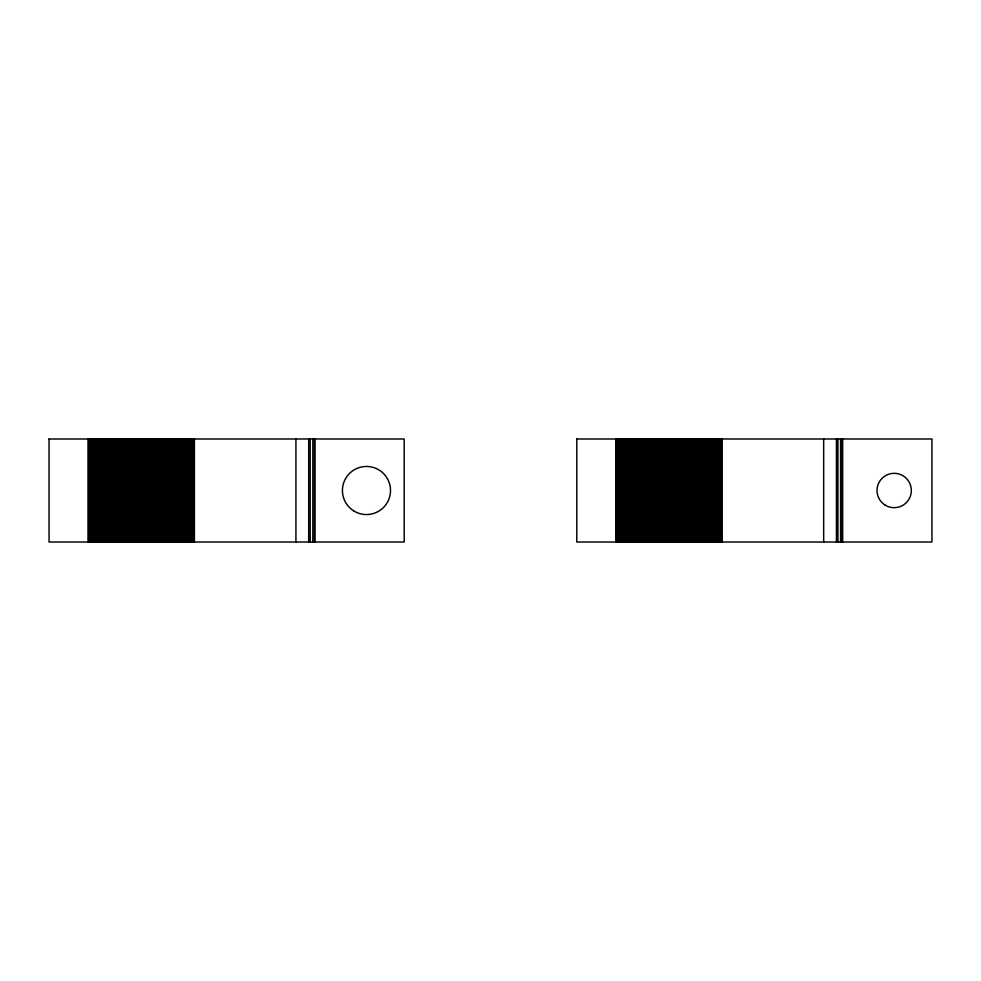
<?xml version="1.0" encoding="UTF-8"?>
<svg xmlns="http://www.w3.org/2000/svg" width="981" height="981" viewBox="0 0 981 981"><rect width="100%" height="100%" fill="white"/><g stroke="black" fill="none" stroke-linecap="round" stroke-linejoin="round"><path stroke-width="1.47" d="M88.008 542.015L88.008 438.998M89.112 542.015L89.112 438.998M90.203 542.015L90.203 438.998M91.307 542.015L91.307 438.998M92.398 542.015L92.398 438.998M93.489 542.015L93.489 438.998M94.581 542.015L94.581 438.998M95.672 542.015L95.672 438.998M96.763 542.015L96.763 438.998M97.842 542.015L97.842 438.998M98.934 542.015L98.934 438.998M100.013 542.015L100.013 438.998M101.092 542.015L101.092 438.998M102.171 542.015L102.171 438.998M103.238 542.015L103.238 438.998M104.317 542.015L104.317 438.998M105.384 542.015L105.384 438.998M106.451 542.015L106.451 438.998M107.518 542.015L107.518 438.998M108.584 542.015L108.584 438.998M109.651 542.015L109.651 438.998M110.706 542.015L110.706 438.998M111.76 542.015L111.76 438.998M112.815 542.015L112.815 438.998M113.87 542.015L113.87 438.998M114.912 542.015L114.912 438.998M115.966 542.015L115.966 438.998M117.009 542.015L117.009 438.998M118.051 542.015L118.051 438.998M119.093 542.015L119.093 438.998M120.136 542.015L120.136 438.998M121.166 542.015L121.166 438.998M122.196 542.015L122.196 438.998M123.226 542.015L123.226 438.998M124.256 542.015L124.256 438.998M125.286 542.015L125.286 438.998M126.304 542.015L126.304 438.998M127.334 542.015L127.334 438.998M128.352 542.015L128.352 438.998M129.369 542.015L129.369 438.998M130.375 542.015L130.375 438.998M131.393 542.015L131.393 438.998M132.398 542.015L132.398 438.998M133.404 542.015L133.404 438.998M134.409 542.015L134.409 438.998M135.415 542.015L135.415 438.998M136.408 542.015L136.408 438.998M137.401 542.015L137.401 438.998M138.395 542.015L138.395 438.998M139.388 542.015L139.388 438.998M140.369 542.015L140.369 438.998M141.362 542.015L141.362 438.998M142.343 542.015L142.343 438.998M143.324 542.015L143.324 438.998M144.305 542.015L144.305 438.998M145.274 542.015L145.274 438.998M146.243 542.015L146.243 438.998M147.211 542.015L147.211 438.998M148.18 542.015L148.18 438.998M149.149 542.015L149.149 438.998M150.105 542.015L150.105 438.998M151.062 542.015L151.062 438.998M152.018 542.015L152.018 438.998M152.975 542.015L152.975 438.998M153.919 542.015L153.919 438.998M154.875 542.015L154.875 438.998M155.82 542.015L155.82 438.998M156.752 542.015L156.752 438.998M157.696 542.015L157.696 438.998M158.628 542.015L158.628 438.998M159.56 542.015L159.56 438.998M160.492 542.015L160.492 438.998M161.424 542.015L161.424 438.985M162.343 542.015L162.343 438.985M163.263 542.015L163.263 438.985M164.183 542.015L164.183 438.985M165.102 542.015L165.102 438.985M166.01 542.015L166.01 438.985M166.917 542.015L166.917 438.985M167.825 542.015L167.825 438.985M168.732 542.015L168.732 438.985M169.627 542.015L169.627 438.985M170.535 542.015L170.535 438.985M171.43 542.015L171.43 438.985M172.313 542.015L172.313 438.985M173.208 542.015L173.208 438.985M174.091 542.015L174.091 438.985M174.974 542.015L174.974 438.985M175.857 542.015L175.857 438.985M176.727 542.015L176.727 438.985M177.598 542.015L177.598 438.985M178.468 542.015L178.468 438.985M179.339 542.015L179.339 438.985M180.197 542.015L180.197 438.985M181.068 542.015L181.068 438.985M181.926 542.015L181.926 438.985M182.773 542.015L182.773 438.985M183.631 542.015L183.631 438.985M184.477 542.003L184.477 438.985M185.323 542.003L185.323 438.985M186.157 542.003L186.157 438.985M187.003 542.003L187.003 438.985M187.837 542.003L187.837 438.985M188.671 542.003L188.671 438.985M189.505 542.003L189.505 438.985M190.326 542.003L190.326 438.985M191.148 542.003L191.148 438.985M191.969 542.003L191.969 438.985M192.779 542.003L192.779 438.985M193.6 542.003L193.6 438.985M194.41 542.003L194.41 438.985M295.931 542.003L295.931 438.985M308.684 542.003L308.684 438.985M310.192 542.003L310.192 438.985M312.816 542.003L312.816 438.985M314.386 542.003L314.386 438.985M314.938 542.003L314.938 438.985M615.749 542.015L615.749 438.998M616.853 542.015L616.853 438.998M617.944 542.015L617.944 438.998M619.048 542.015L619.048 438.998M620.139 542.015L620.139 438.998M621.231 542.015L621.231 438.998M622.322 542.015L622.322 438.998M623.413 542.015L623.413 438.998M624.505 542.015L624.505 438.998M625.596 542.015L625.596 438.998M626.675 542.015L626.675 438.998M627.754 542.015L627.754 438.998M628.833 542.015L628.833 438.998M629.912 542.015L629.912 438.998M630.991 542.015L630.991 438.998M632.058 542.015L632.058 438.998M633.125 542.015L633.125 438.998M634.192 542.015L634.192 438.998M635.259 542.015L635.259 438.998M636.326 542.015L636.326 438.998M637.392 542.015L637.392 438.998M638.447 542.015L638.447 438.998M639.502 542.015L639.502 438.998M640.556 542.015L640.556 438.998M641.611 542.015L641.611 438.998M642.665 542.015L642.665 438.998M643.708 542.015L643.708 438.998M644.75 542.015L644.75 438.998M645.792 542.015L645.792 438.998M646.835 542.015L646.835 438.998M647.877 542.015L647.877 438.998M648.907 542.015L648.907 438.998M649.937 542.015L649.937 438.998M650.979 542.015L650.979 438.998M651.997 542.015L651.997 438.998M653.027 542.015L653.027 438.998M654.057 542.015L654.057 438.998M655.075 542.015L655.075 438.998M656.093 542.015L656.093 438.998M657.111 542.015L657.111 438.998M658.116 542.015L658.116 438.998M659.134 542.015L659.134 438.998M660.139 542.015L660.139 438.998M661.145 542.015L661.145 438.998M662.15 542.015L662.15 438.998M663.156 542.015L663.156 438.998M664.149 542.015L664.149 438.998M665.143 542.015L665.143 438.998M666.136 542.015L666.136 438.998M667.129 542.015L667.129 438.998M668.122 542.015L668.122 438.998M669.103 542.015L669.103 438.998M670.084 542.015L670.084 438.998M671.065 542.015L671.065 438.998M672.046 542.015L672.046 438.998M673.015 542.015L673.015 438.998M673.984 542.015L673.984 438.998M674.953 542.015L674.953 438.998M675.921 542.015L675.921 438.998M676.89 542.015L676.89 438.998M677.846 542.015L677.846 438.998M678.803 542.015L678.803 438.998M679.759 542.015L679.759 438.998M680.716 542.015L680.716 438.998M681.66 542.015L681.66 438.998M682.617 542.015L682.617 438.998M683.561 542.015L683.561 438.998M684.493 542.015L684.493 438.998M685.437 542.015L685.437 438.998M686.369 542.015L686.369 438.985M687.301 542.015L687.301 438.985M688.233 542.015L688.233 438.985M689.165 542.015L689.165 438.985M690.084 542.015L690.084 438.985M691.004 542.015L691.004 438.985M691.924 542.015L691.924 438.985M692.844 542.015L692.844 438.985M693.751 542.015L693.751 438.985M694.658 542.015L694.658 438.985M695.566 542.015L695.566 438.985M696.473 542.015L696.473 438.985M697.368 542.015L697.368 438.985M698.276 542.015L698.276 438.985M699.171 542.015L699.171 438.985M700.054 542.015L700.054 438.985M700.949 542.015L700.949 438.985M701.832 542.015L701.832 438.985M702.715 542.015L702.715 438.985M703.598 542.015L703.598 438.985M704.468 542.015L704.468 438.985M705.339 542.015L705.339 438.985M706.21 542.015L706.21 438.985M707.08 542.015L707.08 438.985M707.951 542.015L707.951 438.985M708.809 542.003L708.809 438.985M709.668 542.003L709.668 438.985M710.514 542.003L710.514 438.985M711.372 542.003L711.372 438.985M712.218 542.003L712.218 438.985M713.064 542.003L713.064 438.985M713.91 542.003L713.91 438.985M714.744 542.003L714.744 438.985M715.578 542.003L715.578 438.985M716.412 542.003L716.412 438.985M717.246 542.003L717.246 438.985M718.067 542.003L718.067 438.985M718.889 542.003L718.889 438.985M719.711 542.003L719.711 438.985M720.52 542.003L720.52 438.985M721.342 542.003L721.342 438.985M722.151 542.003L722.151 438.985M823.672 542.003L823.672 438.985M836.425 542.003L836.425 438.985M837.933 542.003L837.933 438.985M840.558 542.003L840.558 438.985M842.127 542.003L842.127 438.985M842.679 542.003L842.679 438.985M49.05 438.998L49.05 542.015L404.209 542.015L404.197 438.985L49.062 438.998M576.791 438.998L576.791 542.015L931.95 542.015L931.95 438.985L576.803 438.998M353.638 510.831A24.035 24.035 0 0 0 390.487 491.444A24.035 24.035 0 0 0 355.269 469.225A24.035 24.035 0 0 0 353.638 510.831M884.813 504.896A17.168 17.168 0 0 0 911.312 491.395A17.168 17.168 0 0 0 886.37 475.196A17.168 17.168 0 0 0 884.813 504.896"/></g></svg>
